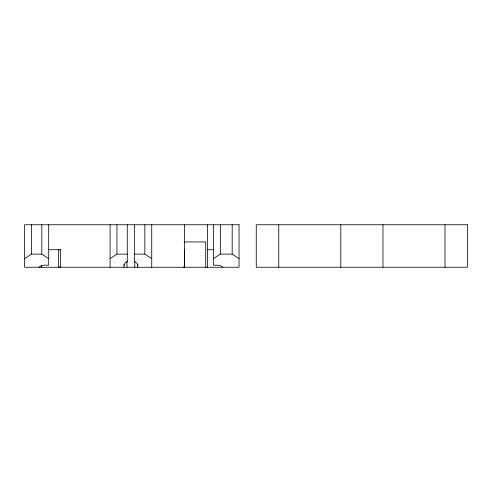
<?xml version="1.0" encoding="UTF-8"?>
<svg xmlns="http://www.w3.org/2000/svg" width="492" height="492" viewBox="0 0 492 492"><rect width="100%" height="100%" fill="white"/><g stroke="black" fill="none" stroke-linecap="round" stroke-linejoin="round"><path stroke-width="0.74" d="M124.033 265.348L124.9 263.165L127.287 261.529L127.287 224.752M38.991 267.248C41.377 264.512 45.51 265.274 48.683 265.194L48.683 224.752M24.6 258.614L31.476 254.118L41.808 254.118L48.683 258.614M110.091 258.614L116.967 254.118L127.287 254.118M213.46 258.614L220.336 254.118L232.181 254.118L239.057 258.614M184.1 241.941L205.718 241.941L205.718 267.248M48.659 249.721L60.602 249.721M184.352 249.721L184.555 265.077M207.562 249.721L213.583 249.721M134.531 254.118L144.857 254.118L151.733 258.614M59.095 249.752L58.653 249.721L58.653 266.018L59.237 267.248L58.8 266.892M222.827 267.248C220.527 264.598 216.542 265.237 213.46 265.194L213.46 224.752M137.785 265.348L136.917 263.165L134.531 261.529L134.531 224.752M445.008 224.752L445.008 267.248M382.985 224.752L382.985 267.248M340.796 224.752L340.796 267.248M278.767 224.752L278.767 267.248M232.181 224.752L232.181 254.118M220.336 224.752L220.336 254.118M207.562 224.752L207.562 267.248M184.555 224.752L184.555 267.248M151.733 224.752L151.733 267.248M144.857 224.752L144.857 254.118M137.785 264.204L137.785 267.248M134.808 261.154L134.808 267.248M127.016 261.154L127.016 267.248M124.033 264.204L124.033 267.248M116.967 224.752L116.967 254.118M110.091 224.752L110.091 267.248M60.405 249.721L60.405 267.248M41.808 224.752L41.808 254.118M41.525 265.723L41.525 267.248M31.476 224.752L31.476 254.118M184.555 266.018A1.23 1.23 0 0 1 183.319 267.248M239.057 224.752L24.6 224.752L24.6 267.248L239.057 267.248L239.057 224.752M467.4 224.752L256.258 224.752L256.258 267.248L467.4 267.248L467.4 224.752"/></g></svg>
